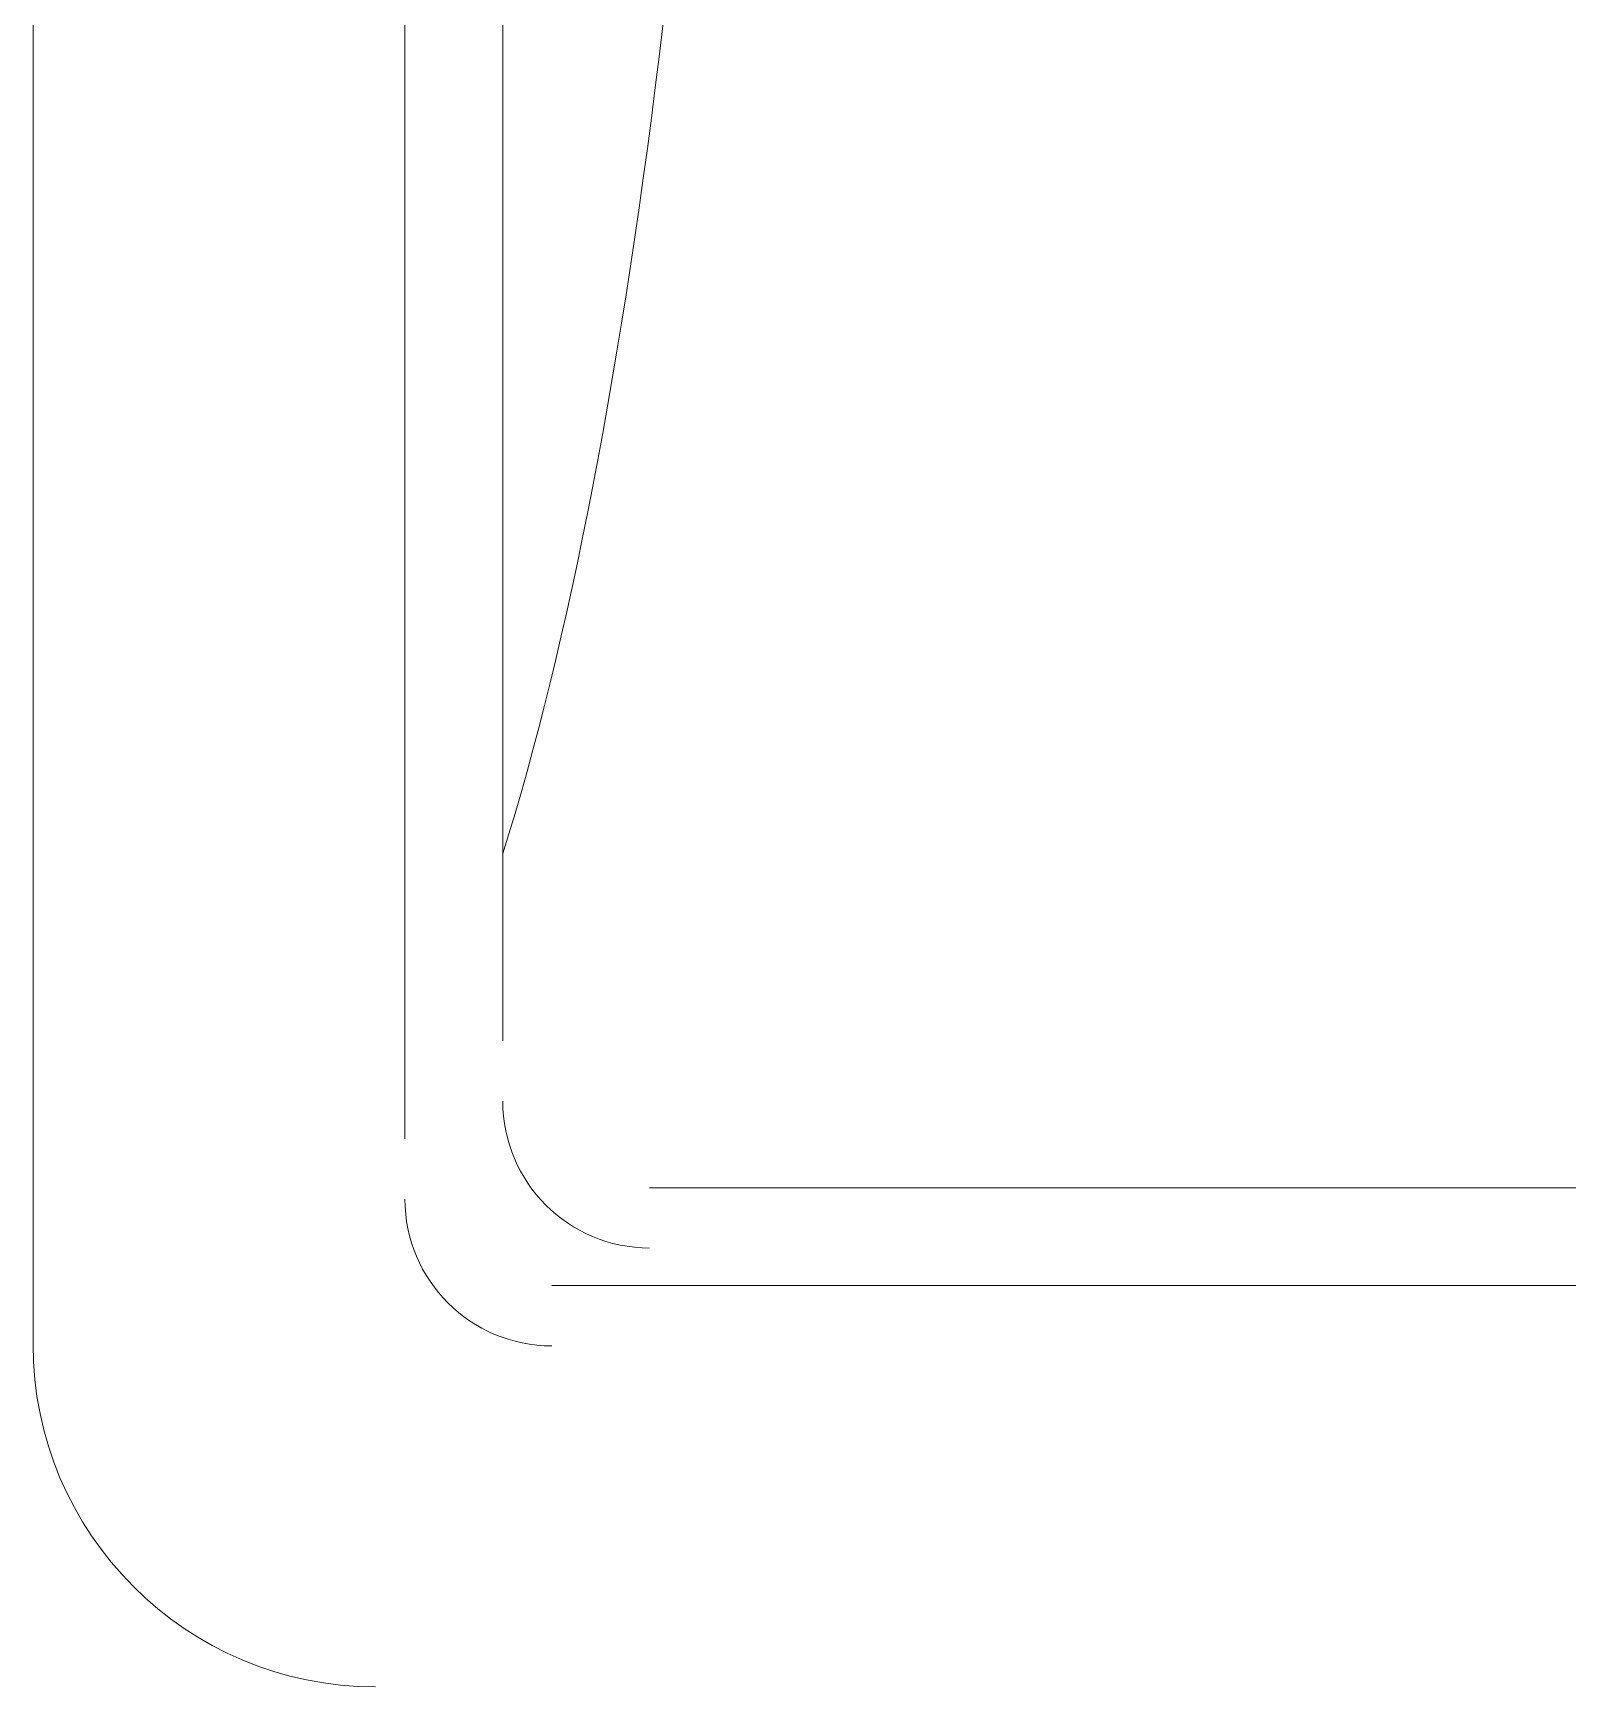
# Model space of a CAD drawing. Header units: inches. Extents: x 32 to 51.7, y 18.3 to 41.9.
# Drawn here: x 35.4511 to 35.608, y 27.5754 to 27.7443 of the extents above; entities that cross this region are included whole.
import ezdxf

# ---------------------------------------------------------------- set-up
doc = ezdxf.new("R2010")
doc.units = ezdxf.units.IN
doc.header["$MEASUREMENT"] = 0
doc.layers.add('FURNITURE F 1 100', color=253, linetype='Continuous', lineweight=13)

msp = doc.modelspace()

# ---------------------------------------------------------------- linework, layer by layer
at = {"layer": 'FURNITURE F 1 100'}
for p, q in [((35.49913, 27.85803), (35.49913, 27.64137)), ((35.48913, 27.85748), (35.48913, 27.63137)), ((35.45113, 27.85539), (35.45113, 27.61037)), ((35.51413, 27.62637), (35.81013, 27.62637)), ((35.50413, 27.61637), (35.82013, 27.61637))]:
    msp.add_line(p, q, dxfattribs=at)
for centre, radius in [((35.51413, 27.63521), 0.015), ((35.50413, 27.62521), 0.015), ((35.48613, 27.61037), 0.035)]:
    msp.add_arc(centre, radius, 180, 270, dxfattribs=at)
msp.add_open_spline([(35.49913, 27.66051), (35.51262, 27.70331), (35.52147, 27.77699), (35.5225, 27.85931)], degree=3, dxfattribs=at)

doc.saveas('drawing.dxf')
